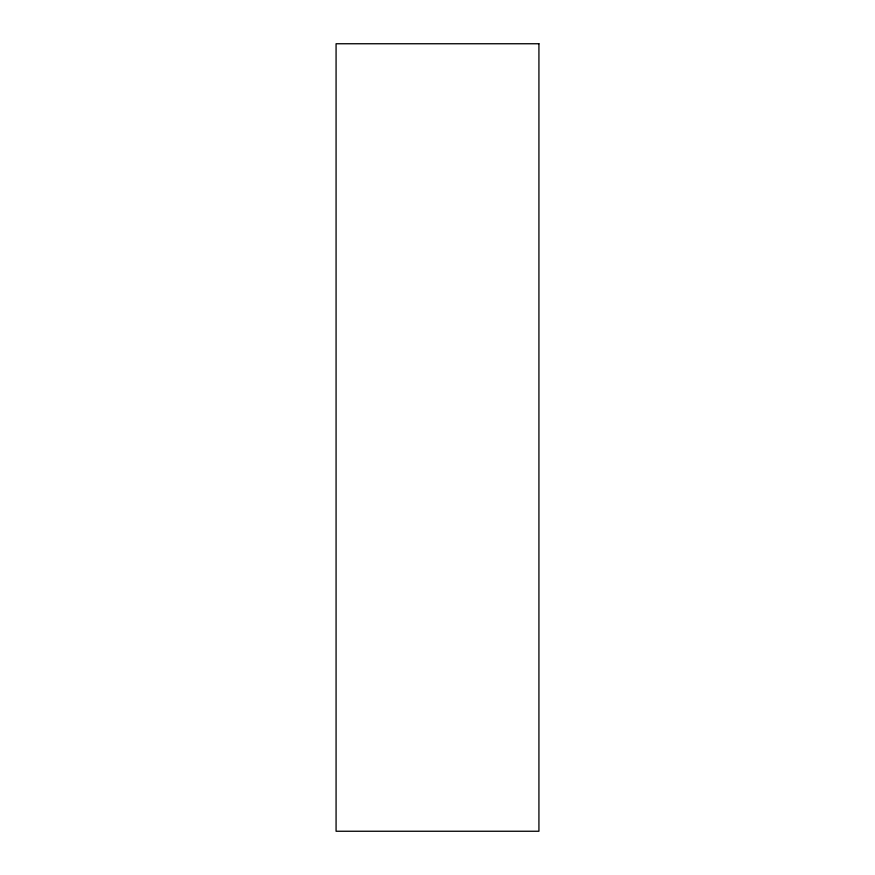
<?xml version="1.0" encoding="UTF-8"?>
<svg xmlns="http://www.w3.org/2000/svg" width="875" height="875" viewBox="0 0 875 875"><rect width="100%" height="100%" fill="white"/><g stroke="black" fill="none" stroke-linecap="round" stroke-linejoin="round"><path stroke-width="1.31" d="M538.923 43.75L336.077 43.75L336.077 831.25L538.923 831.25L538.923 43.75"/></g></svg>
